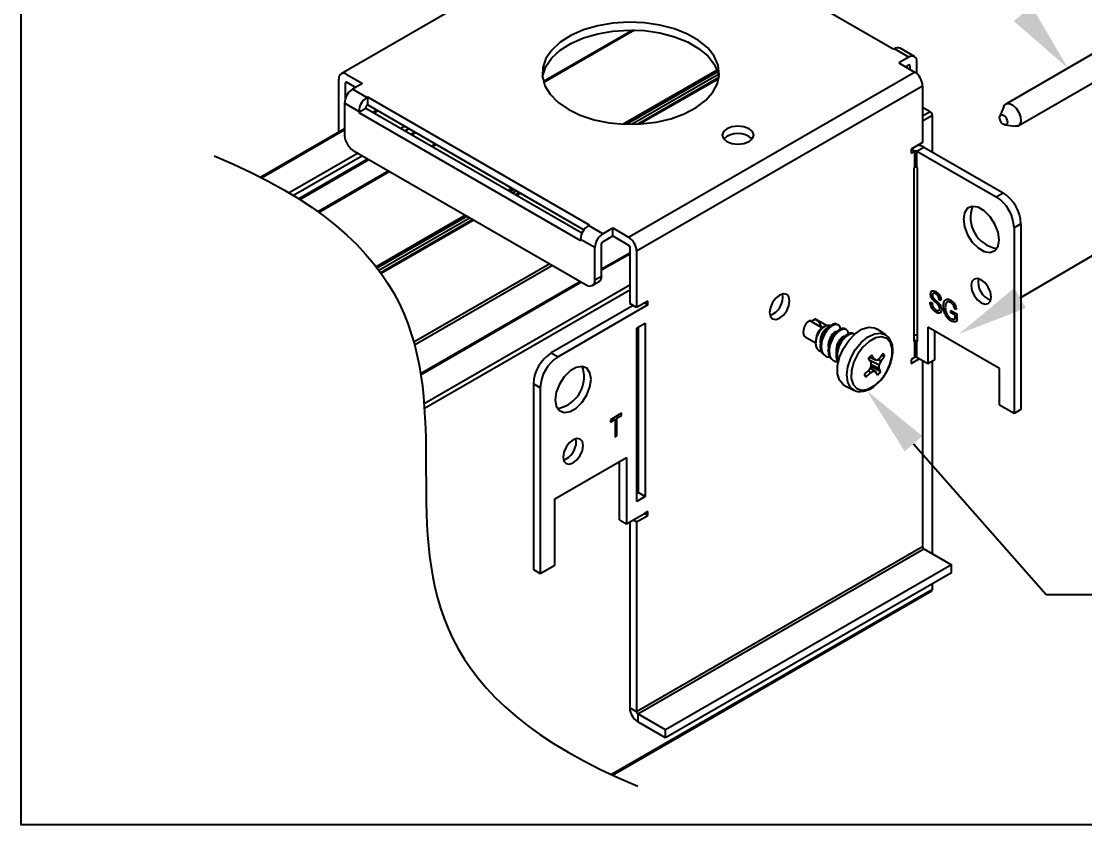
# Model space of a CAD drawing. Extents: x 0 to 10.8, y -12.4 to 0.
# Drawn here: x 0 to 5.26, y -12.39 to -8.41 of the extents above; entities that cross this region are included whole.
import ezdxf
from ezdxf import colors
from ezdxf.entities.mleader import LeaderData, LeaderLine
from ezdxf.math import Vec2, Vec3

# ---------------------------------------------------------------- set-up
doc = ezdxf.new("R2010")
doc.units = 0
doc.header["$LTSCALE"] = 0.5
doc.header["$MEASUREMENT"] = 0
for name, color, linetype in [('Dimension', 10, 'CONTINUOUS'), ('FAB DWG', 221, 'CONTINUOUS'), ('Hardware', 242, 'CONTINUOUS'), ('Housing', 150, 'CONTINUOUS'), ('Mounting', 4, 'CONTINUOUS')]:
    doc.layers.add(name, color=color, linetype=linetype)
doc.layers.add('Text-Unprinted', color=131, linetype='CONTINUOUS', plot=False)
doc.styles.get("Standard").update_dxf_attribs({"font": 'arial.ttf'})

msp = doc.modelspace()

# ---------------------------------------------------------------- linework, layer by layer
at = {"layer": 'Dimension', "transparency": 16777216}
msp.add_open_spline([(0.9538, -9.079), (1.9966, -9.5089), (2.0008, -10.6369), (2.0051, -11.7648), (3.0479, -12.1947)], degree=3, dxfattribs=at)
at = {"layer": 'Hardware', "linetype": 'Continuous', "lineweight": 25, "transparency": 16777216}
for p, q in [((5.3652, -8.5349), (4.8675, -8.8222)), ((4.9295, -8.9296), (5.426, -8.643)), ((4.8575, -8.8342), (4.838, -8.882)), ((4.8629, -8.9253), (4.9141, -8.9323)), ((4.926, -8.9312), (4.9141, -8.9323))]:
    msp.add_line(p, q, dxfattribs=at)
at = {"layer": 'Hardware', "transparency": 16777216}
for p, q in [((3.9557, -9.9265), (3.8963, -9.8922)), ((3.9249, -9.8854), (3.906, -9.8978)), ((3.9268, -9.8863), (3.9249, -9.8854)), ((3.9807, -9.9174), (3.9268, -9.8863)), ((3.9735, -9.9203), (3.9648, -9.9254)), ((4.0398, -9.9154), (4.035, -9.9126)), ((4.0791, -9.9381), (4.0743, -9.9352)), ((4.2742, -9.9634), (4.2309, -9.9346)), ((3.8761, -9.974), (3.9292, -10.0047)), ((3.929, -9.9874), (3.929, -10.0036)), ((4.1179, -9.9605), (4.1135, -9.9579)), ((3.9726, -10.0659), (3.9775, -10.0688)), ((4.0119, -10.0886), (4.0168, -10.0914)), ((4.1921, -10.087), (4.2417, -10.112)), ((4.1941, -10.0742), (4.2291, -10.0887)), ((4.1944, -10.0738), (4.2175, -10.0834)), ((4.2355, -10.0844), (4.2507, -10.0934)), ((4.253, -10.0651), (4.2683, -10.068)), ((4.1865, -10.1418), (4.1999, -10.1506)), ((4.1971, -10.1282), (4.2152, -10.1419)), ((4.1985, -10.1258), (4.2254, -10.1464)), ((4.202, -10.1106), (4.2416, -10.128)), ((4.2024, -10.1166), (4.2482, -10.1449)), ((4.1701, -10.1632), (4.1759, -10.1721)), ((4.07, -10.2133), (4.1166, -10.2363))]:
    msp.add_line(p, q, dxfattribs=at)
at = {"layer": 'Hardware', "linetype": 'Continuous', "lineweight": 25, "transparency": 16777216, "flags": 128}
for points in [[(4.8575, -8.8342), (4.86, -8.8295), (4.8709, -8.8207), (4.886, -8.8202), (4.9031, -8.8282), (4.9194, -8.8435), (4.9326, -8.8638), (4.9405, -8.8859), (4.9421, -8.9064), (4.937, -8.9224), (4.926, -8.9312), (4.926, -8.9312)], [(4.841, -8.9058), (4.8375, -8.896), (4.8368, -8.887), (4.839, -8.8799), (4.8439, -8.876), (4.8506, -8.8758), (4.8581, -8.8794), (4.8653, -8.8861), (4.8711, -8.8951), (4.8746, -8.9048), (4.8753, -8.9139), (4.873, -8.9209), (4.8682, -8.9248), (4.8615, -8.925), (4.854, -8.9215), (4.8468, -8.9147), (4.841, -8.9058)]]:
    msp.add_lwpolyline(points, dxfattribs=at)
at = {"layer": 'Hardware', "transparency": 16777216, "flags": 128}
for points in [[(3.8963, -9.8922), (3.8865, -9.9012), (3.878, -9.9125), (3.8713, -9.9253), (3.8671, -9.9384), (3.8656, -9.9509), (3.8671, -9.9617), (3.8713, -9.97), (3.8761, -9.974)], [(4.0447, -10.1881), (4.0349, -10.1563), (4.035, -10.117), (4.0451, -10.0737), (4.0644, -10.0304), (4.091, -9.9907), (4.1226, -9.9583), (4.1565, -9.936), (4.1895, -9.9258), (4.2189, -9.9286), (4.2309, -9.9346)], [(4.1163, -10.2361), (4.1001, -10.2236), (4.0858, -10.1972), (4.081, -10.162), (4.0861, -10.1211), (4.1006, -10.0782), (4.1234, -10.0371), (4.1522, -10.0014), (4.1846, -9.9743), (4.2178, -9.9582), (4.2486, -9.9546), (4.2743, -9.9635)], [(4.1128, -10.2094), (4.1309, -10.2294), (4.1563, -10.2372), (4.1864, -10.2322), (4.2183, -10.2147), (4.249, -10.1866), (4.2753, -10.1505), (4.2948, -10.11), (4.3055, -10.069), (4.3063, -10.0316), (4.2973, -10.0015), (4.2792, -9.9815), (4.2538, -9.9736), (4.2237, -9.9787), (4.1918, -9.9961), (4.1611, -10.0243), (4.1348, -10.0604), (4.1153, -10.1009), (4.1046, -10.1418), (4.1038, -10.1792), (4.1128, -10.2094)], [(4.07, -10.2133), (4.0637, -10.2096), (4.0447, -10.1881)]]:
    msp.add_lwpolyline(points, dxfattribs=at)
at = {"layer": 'Hardware', "transparency": 16777216}
for centre, radius, start, end in [((4.0048, -9.9899), 0.0759, 121.8556, 178.1497), ((4.2801, -10.1468), 0.1126, 132.3975, 144.4471), ((3.5291, -10.505), 0.7838, 30.9693, 32.7251), ((3.8087, -10.3433), 0.4844, 32.454, 35.2675), ((1.9231, -15.0799), 5.4981, 65.2025, 65.3358), ((3.9925, -9.7337), 0.4267, 303.6693, 305.9326), ((3.8057, -9.8902), 0.4892, 333.0283, 335.4475), ((3.8522, -9.78), 0.4921, 322.5671, 326.1456), ((3.9054, -9.8357), 0.4308, 323.2582, 327.3799), ((4.2361, -10.0765), 0.0333, 14.8179, 42.0315), ((3.7912, -9.7268), 0.5731, 311.1673, 314.3997), ((3.712, -9.8419), 0.5633, 328.4842, 330.5796), ((4.0086, -9.799), 0.4004, 298.5525, 301.0774), ((3.719, -10.1506), 0.4847, 3.7847, 5.785), ((4.4831, -9.5519), 0.6479, 245.5803, 246.5626), ((3.9403, -10.2817), 0.3156, 22.1777, 25.3983), ((4.1566, -10.0795), 0.1126, 312.3975, 324.4471), ((3.9129, -10.1189), 0.3288, 358.4034, 1.1939), ((4.0456, -10.2141), 0.2141, 18.8563, 23.7053), ((4.2007, -10.1498), 0.0333, 194.8179, 222.0315), ((3.8662, -9.8013), 0.4831, 309.8761, 313.6946)]:
    msp.add_arc(centre, radius, start, end, dxfattribs=at)
msp.add_ellipse((3.8814, -9.9186), major_axis=(0.0734, -0.0214), ratio=0.636923, start_param=0.2745, end_param=1.131356, dxfattribs=at)
for points, knots in [([(3.957, -10.0467), (3.9562, -10.0467), (3.9493, -10.0467), (3.9398, -10.0389), (3.9307, -10.0237), (3.9279, -10.0031), (3.9312, -9.9804), (3.9397, -9.9581), (3.9485, -9.9438), (3.954, -9.9373), (3.9549, -9.9362)], [0, 0, 0, 0, 0.022297, 0.194605, 0.355817, 0.515108, 0.674685, 0.823565, 0.970151, 1, 1, 1, 1]), ([(3.9549, -9.9362), (3.9582, -9.9327), (3.9656, -9.9251), (3.9775, -9.9175), (3.9886, -9.9147), (3.9962, -9.9157), (3.9984, -9.9192), (3.9989, -9.92)], [0, 0, 0, 0, 0.198403, 0.437384, 0.679844, 0.928294, 1, 1, 1, 1]), ([(3.998, -9.9282), (3.9967, -9.9275), (3.9935, -9.9255), (3.9854, -9.9285), (3.9753, -9.9357), (3.968, -9.9434), (3.9646, -9.9471)], [0, 0, 0, 0, 0.181246, 0.465442, 0.746856, 1, 1, 1, 1]), ([(4.0345, -9.9132), (4.034, -9.9126), (4.03, -9.9081), (4.016, -9.9096), (3.9961, -9.9193), (3.9831, -9.9344), (3.9767, -9.9419)], [0, 0, 0, 0, 0.044871, 0.357334, 0.682909, 1, 1, 1, 1]), ([(4.0505, -9.9362), (4.0502, -9.9326), (4.0493, -9.9217), (4.0388, -9.9129), (4.0214, -9.9117), (4.0009, -9.9223), (3.9879, -9.9373), (3.9816, -9.9448)], [0, 0, 0, 0, 0.108019, 0.333276, 0.55139, 0.778656, 1, 1, 1, 1]), ([(4.0738, -9.9359), (4.0733, -9.9353), (4.0693, -9.9307), (4.0553, -9.9323), (4.0354, -9.942), (4.0224, -9.9571), (4.016, -9.9646)], [0, 0, 0, 0, 0.044871, 0.357334, 0.682909, 1, 1, 1, 1]), ([(4.0898, -9.9588), (4.0895, -9.9553), (4.0886, -9.9444), (4.0781, -9.9355), (4.0607, -9.9344), (4.0402, -9.9449), (4.0272, -9.96), (4.0208, -9.9674)], [0, 0, 0, 0, 0.108019, 0.333276, 0.55139, 0.778656, 1, 1, 1, 1]), ([(3.9646, -9.9471), (3.9614, -9.9527), (3.9548, -9.9641), (3.9509, -9.9839), (3.9496, -9.9977), (3.9517, -10.0028), (3.9518, -10.0031)], [0, 0, 0, 0, 0.326901, 0.662879, 0.984838, 1, 1, 1, 1]), ([(3.9767, -9.9419), (3.971, -9.9507), (3.9596, -9.9686), (3.9506, -10.0004), (3.9496, -10.0298), (3.9569, -10.0538), (3.968, -10.0617), (3.9731, -10.0653)], [0, 0, 0, 0, 0.203832, 0.413117, 0.613974, 0.821409, 1, 1, 1, 1]), ([(3.9816, -9.9448), (3.9759, -9.9536), (3.9645, -9.9714), (3.9555, -10.0031), (3.9543, -10.0329), (3.9627, -10.0569), (3.9778, -10.0718), (3.9915, -10.0726), (3.9976, -10.073)], [0, 0, 0, 0, 0.170918, 0.346408, 0.514831, 0.68877, 0.862709, 1, 1, 1, 1]), ([(4.0367, -9.9503), (4.0364, -9.95), (4.0343, -9.9474), (4.0262, -9.9486), (4.0151, -9.9554), (4.0035, -9.969), (3.9942, -9.987), (3.9901, -10.0066), (3.9889, -10.0204), (3.991, -10.0255), (3.9911, -10.0257)], [0, 0, 0, 0, 0.02279, 0.1813023, 0.3467171, 0.5076626, 0.6686081, 0.8340228, 0.9925351, 1, 1, 1, 1]), ([(4.016, -9.9646), (4.0103, -9.9734), (3.9989, -9.9912), (3.9899, -10.0231), (3.9889, -10.0525), (3.9962, -10.0764), (4.0072, -10.0843), (4.0123, -10.088)], [0, 0, 0, 0, 0.203832, 0.413117, 0.613974, 0.821409, 1, 1, 1, 1]), ([(4.0208, -9.9674), (4.0152, -9.9762), (4.0037, -9.9941), (3.9948, -10.0258), (3.9936, -10.0556), (4.0019, -10.0795), (4.0171, -10.0944), (4.0308, -10.0953), (4.0368, -10.0956)], [0, 0, 0, 0, 0.170918, 0.346408, 0.514831, 0.68877, 0.862709, 1, 1, 1, 1]), ([(4.076, -9.973), (4.0757, -9.9727), (4.0736, -9.9701), (4.0655, -9.9713), (4.0544, -9.9781), (4.0428, -9.9917), (4.0335, -10.0097), (4.0294, -10.0292), (4.0282, -10.0431), (4.0303, -10.0482), (4.0304, -10.0484)], [0, 0, 0, 0, 0.02279, 0.1813023, 0.3467171, 0.5076626, 0.6686081, 0.8340228, 0.9925351, 1, 1, 1, 1]), ([(4.0553, -9.9873), (4.0496, -9.9961), (4.0381, -10.014), (4.0294, -10.0456), (4.0276, -10.0748), (4.0339, -10.0889), (4.0368, -10.0956)], [0, 0, 0, 0, 0.254588, 0.515987, 0.766859, 1, 1, 1, 1]), ([(4.1131, -9.9586), (4.1126, -9.958), (4.1086, -9.9534), (4.0946, -9.955), (4.0747, -9.9646), (4.0617, -9.9798), (4.0553, -9.9873)], [0, 0, 0, 0, 0.044871, 0.357334, 0.682909, 1, 1, 1, 1]), ([(4.118, -9.9614), (4.1175, -9.9608), (4.1135, -9.9562), (4.0995, -9.9578), (4.0796, -9.9674), (4.0666, -9.9826), (4.0601, -9.9901)], [0, 0, 0, 0, 0.044871, 0.357334, 0.682909, 1, 1, 1, 1]), ([(4.2974, -9.9922), (4.2954, -9.9876), (4.2904, -9.9756), (4.2802, -9.9686), (4.2739, -9.9643)], [0, 0, 0, 0, 0.387348, 1, 1, 1, 1]), ([(4.0601, -9.9901), (4.0545, -9.9989), (4.043, -10.0168), (4.0344, -10.0483), (4.0323, -10.0748), (4.0373, -10.0866), (4.0392, -10.0911)], [0, 0, 0, 0, 0.276721, 0.560845, 0.833527, 1, 1, 1, 1]), ([(4.2207, -10.2135), (4.228, -10.2078), (4.2458, -10.1938), (4.2702, -10.1621), (4.2918, -10.1231), (4.3058, -10.0816), (4.3104, -10.0414), (4.3077, -10.0106), (4.2998, -9.9966), (4.2974, -9.9922)], [0, 0, 0, 0, 0.111292, 0.273121, 0.434693, 0.59683, 0.760397, 0.926473, 1, 1, 1, 1]), ([(4.1166, -10.2352), (4.118, -10.2363), (4.1271, -10.2431), (4.1495, -10.2447), (4.1798, -10.2391), (4.2045, -10.2279), (4.2175, -10.2163), (4.2207, -10.2135)], [0, 0, 0, 0, 0.051195, 0.329793, 0.608903, 0.904587, 1, 1, 1, 1])]:
    msp.add_open_spline(points, degree=3, knots=knots, dxfattribs=at)
at = {"layer": 'Housing', "linetype": 'Continuous', "lineweight": 25, "transparency": 16777216}
for p, q in [((3.0236, -8.4564), (2.5816, -8.7115)), ((3.0321, -8.4566), (2.5829, -8.7159)), ((3.4401, -8.654), (2.9766, -8.9215)), ((3.4432, -8.6629), (2.9941, -8.9222)), ((3.4468, -8.6759), (3.0198, -8.9224)), ((3.4491, -8.6903), (3.0484, -8.9216)), ((3.4489, -8.6917), (3.0509, -8.9215)), ((3.448, -8.6972), (3.0605, -8.9209)), ((1.7582, -8.8531), (1.7385, -8.8645)), ((1.7626, -8.8557), (1.7429, -8.867)), ((4.4938, -8.8602), (4.4564, -8.8386)), ((4.4938, -8.8602), (4.4564, -8.8818)), ((4.5044, -8.8785), (4.4564, -8.9063)), ((4.5044, -9.0596), (4.5044, -8.8785)), ((1.8955, -8.9324), (1.8758, -8.9438)), ((1.5983, -8.9454), (1.1842, -9.1845)), ((1.5983, -8.9505), (1.1888, -9.1869)), ((1.9167, -8.9447), (1.897, -8.956)), ((1.945, -8.961), (1.9253, -8.9724)), ((1.9297, -8.9749), (1.9494, -8.9635)), ((2.0473, -9.02), (2.0275, -9.0314)), ((2.0516, -9.0225), (2.0319, -9.0339)), ((1.6652, -9.0654), (1.3247, -9.2619)), ((1.6864, -9.0776), (1.3455, -9.2744)), ((1.7147, -9.0939), (1.3727, -9.2914)), ((1.3769, -9.294), (1.7191, -9.0965)), ((1.8169, -9.153), (1.467, -9.355)), ((1.8213, -9.1555), (1.4709, -9.3578)), ((2.4266, -9.239), (2.4069, -9.2504)), ((2.4359, -9.2444), (2.4162, -9.2558)), ((2.449, -9.2519), (2.4292, -9.2633)), ((2.4626, -9.2598), (2.4429, -9.2712)), ((2.4637, -9.2604), (2.444, -9.2718)), ((2.4681, -9.2629), (2.4484, -9.2743)), ((2.1963, -9.372), (1.7545, -9.6271)), ((2.2056, -9.3773), (1.7602, -9.6345)), ((2.2186, -9.3849), (1.768, -9.645)), ((2.2323, -9.3927), (1.7761, -9.6561)), ((2.2334, -9.3934), (1.7768, -9.657)), ((2.2377, -9.3959), (1.7793, -9.6605)), ((3.0084, -9.5591), (2.8695, -9.6393)), ((3.0084, -9.5642), (2.8695, -9.6444)), ((2.6127, -9.6124), (1.941, -10.0002)), ((2.6272, -9.6207), (1.9449, -10.0146)), ((2.7645, -9.7), (1.9746, -10.1559)), ((2.7689, -9.7025), (1.9754, -10.1606)), ((3.0084, -9.7177), (1.9916, -10.3047)), ((3.0084, -9.7422), (1.9933, -10.3282)), ((4.5044, -11.0456), (4.5044, -10.0942)), ((4.5044, -11.222), (4.5044, -11.1943)), ((4.5044, -11.222), (2.9178, -12.1379)), ((2.9227, -12.1402), (4.5013, -11.2289))]:
    msp.add_line(p, q, dxfattribs=at)
for centre, radius, start, end in [((4.4814, -8.8796), 0.0231, 2.6054, 57.3949), ((4.4971, -11.2228), 0.00739, 305.0142, 6.2984)]:
    msp.add_arc(centre, radius, start, end, dxfattribs=at)
at = {"layer": 'Mounting', "linetype": 'Continuous', "lineweight": 25, "transparency": 16777216}
for p, q in [((2.9955, -7.8566), (1.5813, -8.673)), ((4.3134, -8.5519), (3.2174, -7.9192)), ((4.3176, -8.5494), (4.3134, -8.5519)), ((4.3883, -8.5903), (4.3176, -8.5494)), ((4.4162, -8.5875), (4.3455, -8.5467)), ((4.3883, -8.5903), (4.3389, -8.6188)), ((4.3389, -8.6188), (4.4169, -8.6639)), ((4.4278, -8.6719), (4.4278, -8.6131)), ((3.0027, -9.4803), (4.4169, -8.6639)), ((4.3883, -8.6293), (4.3727, -8.6383)), ((4.394, -8.6326), (4.3883, -8.6293)), ((4.394, -8.6506), (4.394, -8.6326)), ((1.5697, -8.9619), (1.5697, -8.6986)), ((1.6035, -8.7181), (1.6092, -8.7148)), ((1.6035, -8.7922), (1.6035, -8.7181)), ((1.6092, -8.6758), (1.6872, -8.7209)), ((1.6092, -8.7148), (1.6534, -8.7404)), ((1.6872, -8.7209), (1.6378, -8.7494)), ((1.7085, -8.7902), (1.6378, -8.7494)), ((3.0422, -9.5486), (4.4564, -8.7322)), ((4.4564, -8.7322), (4.4564, -9.0124)), ((1.5983, -8.8178), (1.5983, -8.9778)), ((1.669, -8.8586), (1.5983, -8.8178)), ((1.7127, -8.7878), (1.7085, -8.7902)), ((1.7085, -8.8293), (1.7127, -8.8268)), ((2.8087, -9.4205), (1.7127, -8.7878)), ((1.7127, -8.8268), (1.7127, -8.7878)), ((1.7127, -8.8268), (2.782, -9.4441)), ((1.7028, -8.8439), (1.669, -8.8634)), ((1.669, -8.8586), (1.669, -8.8634)), ((1.669, -8.8634), (2.765, -9.4962)), ((1.7028, -8.8439), (1.7028, -8.8391)), ((2.7721, -9.4612), (1.7028, -8.8439)), ((4.4564, -9.0124), (4.4, -9.0449)), ((4.4283, -9.0547), (4.4621, -9.0352)), ((4.4621, -9.0352), (4.8541, -9.2615)), ((1.6407, -9.0512), (2.7933, -9.7166)), ((4.4, -9.0449), (4.4, -9.0644)), ((4.4169, -9.0547), (4.4, -9.0449)), ((4.4, -9.0644), (4.4169, -9.0547)), ((4.4169, -9.0547), (4.4169, -9.1363)), ((4.4283, -9.1363), (4.4283, -9.0547)), ((4.4283, -9.0547), (4.8203, -9.281)), ((4.4169, -9.1363), (4.4134, -9.1383)), ((4.4134, -9.1383), (4.4134, -9.9957)), ((4.4318, -9.1383), (4.4283, -9.1363)), ((4.4318, -9.9957), (4.4318, -9.1383)), ((4.8203, -9.281), (4.8541, -9.2615)), ((2.8045, -9.423), (2.8087, -9.4205)), ((2.8752, -9.4638), (2.8045, -9.423)), ((2.8752, -9.4638), (2.9247, -9.4352)), ((2.9247, -9.4352), (3.0027, -9.4803)), ((2.9247, -9.4743), (2.9247, -9.4352)), ((4.9425, -9.4146), (4.9087, -9.4341)), ((4.9087, -9.4341), (4.9087, -10.3527)), ((4.9425, -9.4146), (4.9425, -10.3332)), ((2.8357, -9.5321), (2.765, -9.4913)), ((2.765, -9.4962), (2.765, -9.4913)), ((2.8695, -9.6726), (2.8695, -9.5126)), ((2.8752, -9.5028), (2.9247, -9.4743)), ((2.9247, -9.4743), (3.0027, -9.5193)), ((2.8357, -9.6921), (2.8357, -9.5321)), ((3.0084, -9.5291), (3.0084, -9.8093)), ((3.0422, -9.5486), (3.0422, -9.8288)), ((2.8357, -9.6921), (2.8695, -9.6726)), ((2.8233, -9.7196), (2.8571, -9.7001)), ((3.0253, -9.819), (2.6203, -10.0528)), ((3.0985, -9.8158), (2.6541, -10.0723)), ((3.0422, -9.8288), (3.0084, -9.8093)), ((3.0985, -9.7963), (3.0422, -9.8288)), ((3.0985, -9.8158), (3.0816, -9.806)), ((3.0985, -9.8158), (3.0985, -9.7963)), ((4.4939, -9.8018), (4.5028, -9.8057)), ((4.5474, -9.7941), (4.5385, -9.7902)), ((4.5953, -9.8423), (4.6254, -9.8597)), ((4.5953, -9.8539), (4.5953, -9.8423)), ((4.6165, -9.8661), (4.5953, -9.8539)), ((4.6243, -9.8385), (4.6153, -9.8359)), ((4.6165, -9.8843), (4.6165, -9.8661)), ((4.6254, -9.8597), (4.6254, -9.896)), ((3.0427, -9.9297), (3.0462, -9.9276)), ((3.0427, -10.787), (3.0427, -9.9297)), ((3.0462, -9.9276), (3.0816, -9.9072)), ((3.0513, -10.743), (3.0513, -9.9247)), ((3.0816, -9.9072), (3.0851, -9.9052)), ((3.0851, -9.9052), (3.0851, -10.7625)), ((4.8363, -10.1296), (4.4827, -9.9255)), ((4.4827, -9.9255), (4.4827, -10.1068)), ((4.5165, -10.0873), (4.5165, -9.945)), ((4.4134, -9.9957), (4.4169, -9.9937)), ((4.4169, -9.9937), (4.4169, -10.0754)), ((4.4283, -10.0754), (4.4283, -9.9937)), ((4.4283, -9.9937), (4.4318, -9.9957)), ((2.6203, -10.0528), (2.6541, -10.0723)), ((4.4169, -10.0754), (4.4, -10.0851)), ((4.4, -10.1046), (4.4395, -10.0818)), ((4.4, -10.0851), (4.4, -10.1046)), ((4.4827, -10.1068), (4.4283, -10.0754)), ((4.4564, -10.0916), (4.4564, -11.0114)), ((4.5165, -10.0873), (4.4827, -10.1068)), ((4.8363, -10.3109), (4.8363, -10.1296)), ((2.5657, -10.2254), (2.5319, -10.2059)), ((2.5319, -10.2059), (2.5319, -11.1245)), ((2.5657, -10.2254), (2.5657, -11.144)), ((2.9681, -10.3509), (2.9124, -10.3831)), ((2.9681, -10.3625), (2.9681, -10.3509)), ((4.9087, -10.3527), (4.8363, -10.3109)), ((4.9425, -10.3332), (4.9087, -10.3527)), ((2.9124, -10.3947), (2.9358, -10.3812)), ((2.9124, -10.3831), (2.9124, -10.3947)), ((2.9358, -10.3812), (2.9358, -10.4687)), ((2.9447, -10.376), (2.9681, -10.3625)), ((2.9447, -10.4635), (2.9447, -10.376)), ((2.7441, -10.4917), (2.7421, -10.477)), ((2.9358, -10.4687), (2.9447, -10.4635)), ((2.6382, -10.7739), (2.9918, -10.5698)), ((2.958, -10.8786), (2.958, -10.5894)), ((2.9918, -10.5698), (2.9918, -10.8981)), ((2.6382, -11.1022), (2.6382, -10.7739)), ((3.0513, -10.743), (3.0427, -10.748)), ((3.0851, -10.7625), (3.0427, -10.787)), ((3.0513, -10.743), (3.0851, -10.7625)), ((2.958, -10.8786), (2.9918, -10.8981)), ((2.9918, -10.8981), (3.0462, -10.8667)), ((3.0422, -10.8885), (3.0253, -10.8787)), ((3.0422, -10.8885), (3.0985, -10.856)), ((3.0462, -10.8667), (3.0816, -10.8462)), ((3.0985, -10.8364), (3.0816, -10.8462)), ((3.0985, -10.856), (3.0816, -10.8462)), ((3.0985, -10.856), (3.0985, -10.8364)), ((3.0084, -10.8885), (3.0084, -11.8083)), ((3.0422, -10.8885), (3.0422, -11.8278)), ((4.4564, -11.0114), (3.0422, -11.8278)), ((3.0478, -11.8376), (4.4621, -11.0212)), ((4.4621, -11.0212), (4.5994, -11.1004)), ((2.5319, -11.1245), (2.5657, -11.144)), ((2.5657, -11.144), (2.6382, -11.1022)), ((4.5994, -11.1004), (3.1852, -11.9168)), ((4.5994, -11.1395), (3.1852, -11.9559)), ((4.5994, -11.1395), (4.5994, -11.1004)), ((3.0422, -11.8278), (3.0084, -11.8083)), ((3.1852, -11.9168), (3.0478, -11.8376)), ((3.0478, -11.8376), (3.0478, -11.8766)), ((3.1852, -11.9559), (3.0478, -11.8766)), ((3.1852, -11.9559), (3.1852, -11.9168))]:
    msp.add_line(p, q, dxfattribs=at)
at = {"layer": 'Mounting', "linetype": 'Continuous', "lineweight": 25, "transparency": 16777216, "flags": 128}
for points in [[(2.7037, -8.8484), (2.7639, -8.8775), (2.8321, -8.8998), (2.9062, -8.9148), (2.9836, -8.9218), (3.062, -8.9208), (3.1389, -8.9117), (3.2117, -8.8949), (3.2781, -8.8708), (3.336, -8.8402), (3.3835, -8.8042), (3.4191, -8.7639), (3.4417, -8.7205), (3.4504, -8.6755), (3.4452, -8.6303), (3.426, -8.5864), (3.3936, -8.5452), (3.3489, -8.508), (3.2934, -8.476), (3.229, -8.4502), (3.1576, -8.4315), (3.0815, -8.4204), (3.0032, -8.4173), (2.9253, -8.4224), (2.8502, -8.4354), (2.7803, -8.456), (2.7179, -8.4834), (2.665, -8.5168), (2.6232, -8.5552), (2.594, -8.5972), (2.5783, -8.6416), (2.5765, -8.6868), (2.5888, -8.7316), (2.6147, -8.7743), (2.6534, -8.8137), (2.7037, -8.8484)], [(2.5769, -8.6894), (2.5783, -8.6806), (2.594, -8.6362), (2.6232, -8.5942), (2.665, -8.5559), (2.7179, -8.5225), (2.7803, -8.495), (2.8502, -8.4745), (2.9253, -8.4614), (3.0032, -8.4564), (3.0815, -8.4594), (3.1576, -8.4705), (3.229, -8.4892), (3.2934, -8.515), (3.3489, -8.547), (3.3936, -8.5842), (3.426, -8.6255), (3.4452, -8.6694), (3.4493, -8.6901)], [(3.4882, -9.0078), (3.5135, -9.0176), (3.5434, -9.021), (3.5732, -9.0176), (3.5985, -9.0078), (3.6154, -8.9932), (3.6214, -8.976), (3.6154, -8.9588), (3.5985, -8.9442), (3.5732, -8.9344), (3.5434, -8.931), (3.5135, -8.9344), (3.4882, -8.9442), (3.4713, -8.9588), (3.4654, -8.976), (3.4713, -8.9932), (3.4882, -9.0078)], [(4.8345, -9.4933), (4.8292, -9.4553), (4.8138, -9.4158), (4.7903, -9.3794), (4.7614, -9.3506), (4.7308, -9.3329), (4.7019, -9.3284), (4.6784, -9.3376), (4.663, -9.3594), (4.6577, -9.3913), (4.663, -9.4293), (4.6784, -9.4688), (4.7019, -9.5052), (4.7308, -9.534), (4.7614, -9.5517), (4.7903, -9.5562), (4.8138, -9.547), (4.8292, -9.5252), (4.8345, -9.4933)], [(4.7956, -9.7771), (4.7918, -9.753), (4.7811, -9.7283), (4.765, -9.7066), (4.7461, -9.6913), (4.7272, -9.6848), (4.7111, -9.6879), (4.7004, -9.7002), (4.6966, -9.7199), (4.7004, -9.744), (4.7111, -9.7687), (4.7272, -9.7904), (4.7461, -9.8057), (4.765, -9.8122), (4.7811, -9.8091), (4.7918, -9.7968), (4.7956, -9.7771)], [(3.7493, -9.7669), (3.7304, -9.7822), (3.7143, -9.8038), (3.7036, -9.8286), (3.6998, -9.8526), (3.7036, -9.8723), (3.7143, -9.8847), (3.7304, -9.8878), (3.7493, -9.8812), (3.7682, -9.8659), (3.7843, -9.8443), (3.795, -9.8195), (3.7988, -9.7955), (3.795, -9.7758), (3.7843, -9.7634), (3.7682, -9.7603), (3.7493, -9.7669)], [(4.4318, -9.9652), (4.4226, -9.9647), (4.4134, -9.9652)], [(2.8168, -10.1826), (2.8114, -10.1507), (2.7961, -10.1289), (2.7726, -10.1197), (2.7437, -10.1242), (2.713, -10.1419), (2.6842, -10.1707), (2.6607, -10.2071), (2.6453, -10.2466), (2.64, -10.2846), (2.6453, -10.3165), (2.6607, -10.3383), (2.6842, -10.3475), (2.713, -10.343), (2.7437, -10.3253), (2.7726, -10.2965), (2.7961, -10.2601), (2.8114, -10.2206), (2.8168, -10.1826)], [(2.783, -10.1631), (2.7776, -10.1312), (2.7716, -10.1196)], [(2.7779, -10.5112), (2.7741, -10.4915), (2.7634, -10.4792), (2.7473, -10.4761), (2.7284, -10.4826), (2.7094, -10.4979), (2.6934, -10.5196), (2.6826, -10.5443), (2.6789, -10.5684), (2.6826, -10.5881), (2.6934, -10.6004), (2.7094, -10.6035), (2.7284, -10.597), (2.7473, -10.5817), (2.7634, -10.56), (2.7741, -10.5353), (2.7779, -10.5112)]]:
    msp.add_lwpolyline(points, dxfattribs=at)
at = {"layer": 'Mounting', "linetype": 'Continuous', "lineweight": 25, "transparency": 16777216}
for centre, radius, start, end in [((4.334, -8.5723), 0.0281, 65.6924, 125.6183), ((4.4037, -8.6092), 0.0244, 350.7863, 129.2035), ((1.5938, -8.6947), 0.0244, 50.7963, 189.2139), ((4.3905, -8.632), 0.00349, 350.7858, 129.2071), ((4.3707, -8.7361), 0.0858, 2.6055, 57.3946), ((1.607, -8.7175), 0.00349, 50.7961, 189.2146), ((1.684, -8.8217), 0.0858, 122.6054, 177.3946), ((1.7547, -8.8625), 0.0858, 122.6054, 177.3946), ((1.7151, -8.8396), 0.0123, 122.6052, 177.3948), ((1.6904, -8.9736), 0.0922, 182.6055, 237.3945), ((3.5435, -9.0712), 0.1033, 47.6746, 132.9323), ((4.4253, -9.1033), 0.0774, 61.6953, 84.7659), ((4.4226, -9.0656), 0.0123, 62.6093, 117.3919), ((4.4226, -9.1472), 0.0123, 62.6093, 117.3919), ((4.7168, -9.4428), 0.1921, 2.6055, 57.3945), ((4.7506, -9.4233), 0.1921, 2.6055, 57.3945), ((4.8493, -9.3827), 0.1563, 159.6372, 260.3574), ((2.8507, -9.4952), 0.0858, 122.6054, 177.3946), ((2.9214, -9.536), 0.0858, 122.6054, 177.3946), ((2.8818, -9.5132), 0.0123, 122.6052, 177.3948), ((2.9565, -9.5525), 0.0858, 2.6055, 57.3946), ((2.9961, -9.5297), 0.0123, 2.6052, 57.3948), ((2.8405, -9.676), 0.0293, 304.6471, 6.6651), ((2.8099, -9.6963), 0.0262, 230.797, 9.2137), ((4.825, -9.703), 0.0942, 169.4065, 250.5881), ((3.6704, -9.7785), 0.0942, 289.412, 10.5935), ((4.4226, -10.0046), 0.0123, 62.6093, 117.3919), ((2.7238, -10.2146), 0.1921, 122.6055, 177.3945), ((2.7576, -10.2342), 0.1921, 122.6055, 177.3945), ((4.4226, -10.0863), 0.0123, 62.6093, 117.3919), ((2.6209, -10.1688), 0.1622, 280.8105, 2.0177), ((2.6446, -10.4905), 0.0995, 291.3547, 359.2932), ((4.4687, -11.0108), 0.0123, 182.6054, 237.3946), ((3.0941, -11.8044), 0.0858, 182.6055, 237.3945), ((3.0545, -11.8272), 0.0123, 182.6054, 237.3946)]:
    msp.add_arc(centre, radius, start, end, dxfattribs=at)
for points, knots in [([(4.4961, -9.762), (4.4965, -9.7581), (4.4972, -9.7502), (4.504, -9.7448), (4.5125, -9.745), (4.5182, -9.7478), (4.521, -9.7493)], [0, 0, 0, 0, 0.2796966, 0.5588524, 0.7791294, 1, 1, 1, 1]), ([(4.5193, -9.8026), (4.516, -9.7997), (4.5095, -9.7938), (4.5014, -9.7832), (4.4968, -9.7716), (4.4963, -9.7652), (4.4961, -9.762)], [0, 0, 0, 0, 0.2811421, 0.560057, 0.7798623, 1, 1, 1, 1]), ([(4.5213, -9.761), (4.5191, -9.7599), (4.5146, -9.7575), (4.5089, -9.7578), (4.5055, -9.7616), (4.5052, -9.7655), (4.505, -9.7674)], [0, 0, 0, 0, 0.280929, 0.559977, 0.779751, 1, 1, 1, 1]), ([(4.505, -9.7674), (4.5051, -9.7695), (4.5053, -9.7733), (4.5071, -9.7773), (4.5078, -9.7791)], [0, 0, 0, 0, 0.560367, 1, 1, 1, 1]), ([(4.5078, -9.7791), (4.5102, -9.7822), (4.5145, -9.7877), (4.5193, -9.7918), (4.5215, -9.7936)], [0, 0, 0, 0, 0.557861, 1, 1, 1, 1]), ([(4.521, -9.7493), (4.5249, -9.7519), (4.5326, -9.7571), (4.5418, -9.77), (4.5465, -9.7831), (4.5471, -9.7904), (4.5474, -9.7941)], [0, 0, 0, 0, 0.280155, 0.559063, 0.779285, 1, 1, 1, 1]), ([(4.5385, -9.7902), (4.5381, -9.7871), (4.5375, -9.781), (4.5333, -9.7716), (4.5273, -9.7648), (4.5233, -9.7623), (4.5213, -9.761)], [0, 0, 0, 0, 0.280757, 0.559301, 0.779212, 1, 1, 1, 1]), ([(4.5226, -9.8518), (4.5183, -9.8489), (4.5097, -9.8431), (4.4998, -9.8285), (4.4947, -9.814), (4.4942, -9.8059), (4.4939, -9.8018)], [0, 0, 0, 0, 0.280062, 0.558926, 0.779175, 1, 1, 1, 1]), ([(4.5028, -9.8057), (4.5032, -9.8094), (4.504, -9.8167), (4.5093, -9.8278), (4.5163, -9.836), (4.521, -9.8391), (4.5234, -9.8407)], [0, 0, 0, 0, 0.280744, 0.559143, 0.77941, 1, 1, 1, 1]), ([(4.5407, -9.8337), (4.5406, -9.8323), (4.5405, -9.8294), (4.539, -9.8245), (4.5365, -9.8199), (4.5301, -9.8119), (4.5241, -9.8067), (4.5193, -9.8026)], [0, 0, 0, 0, 0.124971, 0.249814, 0.374597, 0.499574, 1, 1, 1, 1]), ([(4.5215, -9.7936), (4.5243, -9.796), (4.5294, -9.8003), (4.5342, -9.8051), (4.5364, -9.8073)], [0, 0, 0, 0, 0.5601254, 1, 1, 1, 1]), ([(4.5364, -9.8073), (4.5385, -9.8098), (4.5428, -9.8149), (4.5485, -9.8262), (4.5492, -9.8339), (4.5496, -9.8386)], [0, 0, 0, 0, 0.280965, 0.561403, 1, 1, 1, 1]), ([(4.5596, -9.8229), (4.56, -9.8162), (4.5608, -9.8028), (4.5684, -9.7894), (4.5811, -9.7854), (4.5906, -9.7899), (4.5953, -9.7922)], [0, 0, 0, 0, 0.28087, 0.560765, 0.780003, 1, 1, 1, 1]), ([(4.5959, -9.8942), (4.5899, -9.8898), (4.5779, -9.8811), (4.5659, -9.8593), (4.5603, -9.8395), (4.5599, -9.8284), (4.5596, -9.8229)], [0, 0, 0, 0, 0.279088, 0.558021, 0.778776, 1, 1, 1, 1]), ([(4.5945, -9.8033), (4.5914, -9.8018), (4.5854, -9.7988), (4.5775, -9.8), (4.57, -9.8083), (4.5691, -9.8196), (4.5685, -9.8276)], [0, 0, 0, 0, 0.18714, 0.373767, 0.560915, 1, 1, 1, 1]), ([(4.5685, -9.8276), (4.5687, -9.833), (4.5691, -9.8437), (4.5747, -9.8607), (4.5845, -9.8748), (4.5917, -9.8798), (4.5953, -9.8823)], [0, 0, 0, 0, 0.281148, 0.560308, 0.780009, 1, 1, 1, 1]), ([(4.6153, -9.8359), (4.6146, -9.8323), (4.6131, -9.8252), (4.6078, -9.815), (4.6011, -9.8076), (4.5967, -9.8047), (4.5945, -9.8033)], [0, 0, 0, 0, 0.280804, 0.559316, 0.779565, 1, 1, 1, 1]), ([(4.5953, -9.7922), (4.5993, -9.7948), (4.6072, -9.8002), (4.6196, -9.8171), (4.6225, -9.8304), (4.6243, -9.8385)], [0, 0, 0, 0, 0.281017, 0.56128, 1, 1, 1, 1]), ([(4.5496, -9.8386), (4.5491, -9.8428), (4.5482, -9.8512), (4.5409, -9.857), (4.5317, -9.8565), (4.5256, -9.8534), (4.5226, -9.8518)], [0, 0, 0, 0, 0.2795452, 0.5587738, 0.779038, 1, 1, 1, 1]), ([(4.5234, -9.8407), (4.5258, -9.8419), (4.5305, -9.8444), (4.5366, -9.8439), (4.5402, -9.84), (4.5405, -9.8358), (4.5407, -9.8337)], [0, 0, 0, 0, 0.28085, 0.559959, 0.779768, 1, 1, 1, 1]), ([(4.5953, -9.8823), (4.5997, -9.8841), (4.6076, -9.8873), (4.6137, -9.8852), (4.6165, -9.8843)], [0, 0, 0, 0, 0.559295, 1, 1, 1, 1]), ([(4.6254, -9.896), (4.6205, -9.8979), (4.6119, -9.9012), (4.6008, -9.8963), (4.5959, -9.8942)], [0, 0, 0, 0, 0.560235, 1, 1, 1, 1])]:
    msp.add_open_spline(points, degree=3, knots=knots, dxfattribs=at)
at = {"layer": 'Text-Unprinted', "ltscale": 0.5, "transparency": 16777216}
msp.add_lwpolyline([(0, 0), (10.7627, 0), (10.7627, -12.3857), (0, -12.3857)], close=True, dxfattribs=at)

# ---------------------------------------------------------------- leaders
at = {"layer": 'FAB DWG', "transparency": 16777216}
ml = msp.add_multileader_mtext('Standard', dxfattribs=at)
ml.set_content('PN00014 (X4)', color=256)
ml.set_leader_properties()
ml.build(insert=Vec2(0, 0))
ml.multileader.update_dxf_attribs({"dogleg_length": 0.36, "arrow_head_size": 0.35})
ctx = ml.context
ctx.base_point, ctx.char_height, ctx.arrow_head_size, ctx.landing_gap_size, ctx.plane_origin = Vec3(1.504, -6.8454), 0.188, 0.35, 0.09, Vec3(8.9712, 4.6797)
ctx.text_align_type = 2
notes = []
notes.append((ctx, [(0, (1, 1, 0), (3.6786, -6.8454), (-1, 0), 0.36, [(0, [(5.1749, -8.6448)], 0, [])])]))
ctx.mtext.insert, ctx.mtext.alignment, ctx.mtext.flow_direction = Vec3(3.2286, -6.7237), 3, 5
ml = msp.add_multileader_mtext('Standard', dxfattribs=at)
ml.set_content('"SG" MUST BE FACING \\PTOWARDS CONNECTION', color=256)
ml.set_leader_properties()
ml.build(insert=Vec2(0, 0))
ml.multileader.update_dxf_attribs({"dogleg_length": 0.36, "arrow_head_size": 0.35})
ctx = ml.context
ctx.base_point, ctx.char_height, ctx.arrow_head_size, ctx.landing_gap_size, ctx.plane_origin = Vec3(5.7744, -9.9313), 0.25, 0.35, 0.09, Vec3(7.2203, -13.6762)
notes.append((ctx, [(1, (1, 1, 0), (5.4144, -9.9313), (1, 0), 0.36, [(1, [(4.637, -9.9586), (7.5016, -8.2745)], 0, [])])]))
ctx.mtext.insert, ctx.mtext.flow_direction = Vec3(5.8644, -9.8042), 5
ml = msp.add_multileader_mtext('Standard', dxfattribs=at)
ml.set_content('HW08380 (x2)', color=256)
ml.set_leader_properties()
ml.build(insert=Vec2(0, 0))
ml.multileader.update_dxf_attribs({"dogleg_length": 0.36, "arrow_head_size": 0.35})
ctx = ml.context
ctx.base_point, ctx.char_height, ctx.arrow_head_size, ctx.landing_gap_size, ctx.plane_origin = Vec3(5.4269, -11.2471), 0.188, 0.35, 0.09, Vec3(12.0583, -0.2049)
notes.append((ctx, [(1, (1, 1, 0), (5.0669, -11.2471), (1, 0), 0.36, [(0, [(4.1798, -10.2391)], 0, [])])]))
ctx.mtext.insert, ctx.mtext.flow_direction = Vec3(5.5169, -11.1255), 5
for ctx, leaders in notes:
    for number, flags, end, landing, length, lines in leaders:
        leader = LeaderData()
        leader.index, (leader.has_last_leader_line, leader.has_dogleg_vector, leader.attachment_direction) = number, flags
        leader.last_leader_point, leader.dogleg_vector, leader.dogleg_length = Vec3(end), Vec3(landing), length
        for number, points, colour, breaks in lines:
            line = LeaderLine()
            line.index, line.vertices, line.color, line.breaks = number, Vec3.list(points), colors.encode_raw_color(colour), breaks
            leader.lines.append(line)
        ctx.leaders.append(leader)

doc.saveas('drawing.dxf')
